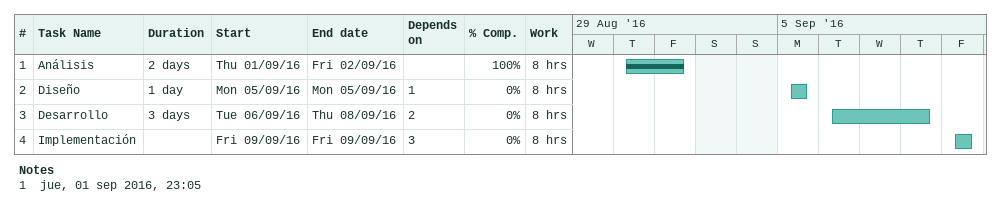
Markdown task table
| ID | Task | Duration | Start | Finish | Predecessors | % complete | Work (h) |
|---|---|---|---|---|---|---|---|
| 1 | Análisis | 2d | 2016-09-01 | 2016-09-02 |  | 100 | 8 |
| 2 | Diseño | 1d | 2016-09-05 | 2016-09-05 | 1 | 0 | 8 |
| 3 | Desarrollo | 3d | 2016-09-06 | 2016-09-08 | 2 | 0 | 8 |
| 4 | Implementación |  | 2016-09-09 | 2016-09-09 | 3 | 0 | 8 |

Notes
- 1: jue, 01 sep 2016, 23:05
